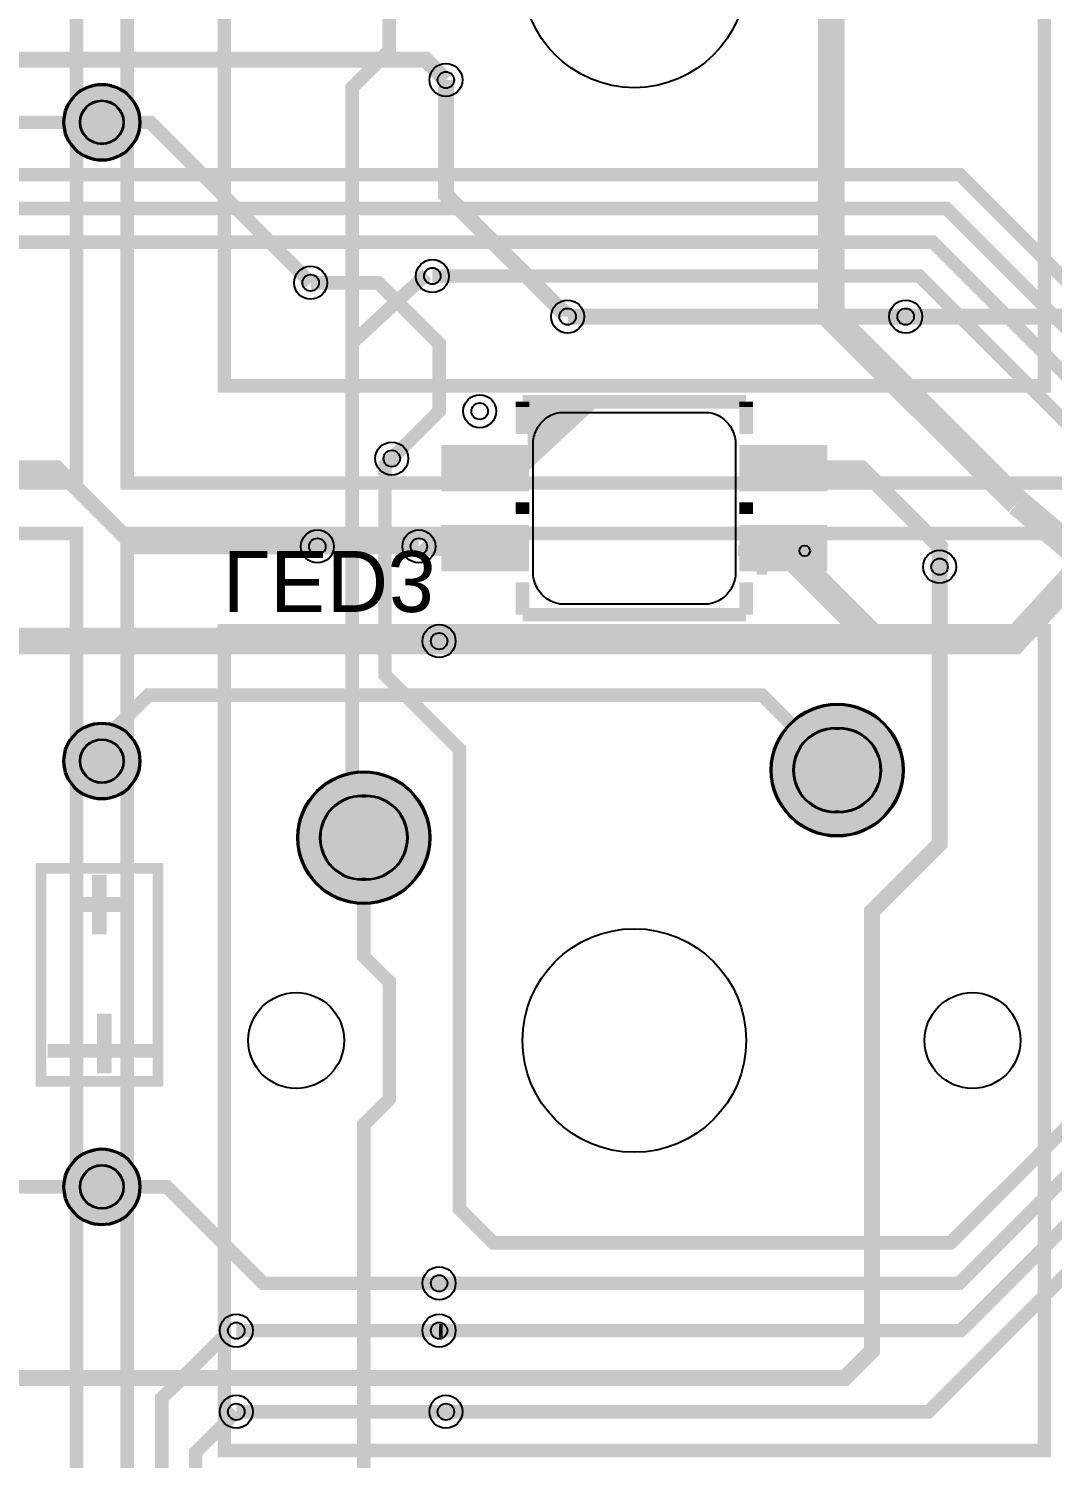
# Model space of a CAD drawing. Header units: millimetres. Extents: x 0 to 100, y 0 to 92.
# Drawn here: x 61.12 to 80.35, y 47.15 to 74.01 of the extents above; entities that cross this region are included whole.
import ezdxf

# ---------------------------------------------------------------- set-up
doc = ezdxf.new("R2010")
doc.units = ezdxf.units.MM
for name, color, linetype, true_color in [('BottomLayer', 7, 'Continuous', 0x0000ff), ('BottomPasteMaskLayer', 7, 'Continuous', 0x800000), ('BottomSilkLayer', 7, 'Continuous', 0x66cc33), ('BottomSolderMaskLayer', 7, 'Continuous', 0xaa00ff), ('Document', 7, 'Continuous', 0xffffff), ('Hole', 7, 'Continuous', 0x222222), ('Multi-Layer', 7, 'Continuous', 0xc0c0c0), ('TopLayer', 7, 'Continuous', 0xff0000), ('TopSilkLayer', 7, 'Continuous', 0xffcc00), ('TopSolderMaskLayer', 7, 'Continuous', 0x800080)]:
    doc.layers.add(name, color=color, linetype=linetype, true_color=true_color)
doc.styles.get("Standard").update_dxf_attribs({"font": 'arial.ttf'})

msp = doc.modelspace()

# ---------------------------------------------------------------- hatches: boundary and pattern name
at = {"layer": 'BottomLayer'}
for points in [[(70.499872999746, 65.34000508001009), (68.89987299974587, 65.34000508001009), (68.89987299974587, 66.16002032004064), (70.499872999746, 66.16002032004064)], [(76.09987299974591, 65.34000508001009), (74.499872999746, 65.34000508001009), (74.499872999746, 66.16002032004064), (76.09987299974591, 66.16002032004064)], [(70.499872999746, 63.839979679959356), (68.89987299974587, 63.839979679959356), (68.89987299974587, 64.6599949199898), (70.499872999746, 64.6599949199898)], [(76.09987299974591, 63.839979679959356), (74.499872999746, 63.839979679959356), (74.499872999746, 64.6599949199898), (76.09987299974591, 64.6599949199898)]]:
    msp.add_hatch(color=256, dxfattribs=at).paths.add_polyline_path(points)
at = {"layer": 'BottomPasteMaskLayer'}
for points in [[(70.499872999746, 65.34000508001009), (68.89987299974587, 65.34000508001009), (68.89987299974587, 66.16002032004064), (70.499872999746, 66.16002032004064)], [(76.09987299974591, 65.34000508001009), (74.499872999746, 65.34000508001009), (74.499872999746, 66.16002032004064), (76.09987299974591, 66.16002032004064)], [(70.499872999746, 63.839979679959356), (68.89987299974587, 63.839979679959356), (68.89987299974587, 64.6599949199898), (70.499872999746, 64.6599949199898)], [(76.09987299974591, 63.839979679959356), (74.499872999746, 63.839979679959356), (74.499872999746, 64.6599949199898), (76.09987299974591, 64.6599949199898)]]:
    msp.add_hatch(color=256, dxfattribs=at).paths.add_polyline_path(points)
at = {"layer": 'BottomSilkLayer'}
msp.add_hatch(color=256, dxfattribs=at).paths.add_polyline_path([(70.3998729997461, 66.60000000000002), (70.3998729997461, 67), (70.69987299974605, 67)])
at = {"layer": 'BottomSolderMaskLayer'}
for points in [[(61.775127000253995, 72.24993649987289, 1), (63.225127000254, 72.24993649987289, 1)], [(70.52488252557146, 65.31499485700692), (68.87486982554606, 65.31499485700692), (68.87486982554606, 66.18502434625918), (70.52488252557146, 66.18502434625918)], [(76.12487617394595, 65.31499485700692), (74.47486347392032, 65.31499485700692), (74.47486347392032, 66.18502434625918), (76.12487617394595, 66.18502434625918)], [(70.52488252557146, 63.81497565374093), (68.87486982554606, 63.81497565374093), (68.87486982554606, 64.68500514299296), (70.52488252557146, 64.68500514299296)], [(76.12487617394595, 63.81497565374093), (74.47486347392032, 63.81497565374093), (74.47486347392032, 64.68500514299296), (76.12487617394595, 64.68500514299296)], [(75.0597282194565, 60.080010160020265, 1), (77.56054102108212, 60.080010160020265, 1)], [(61.775127000253995, 60.249936499873, 1), (63.225127000254, 60.249936499873, 1)], [(66.16971043942092, 58.8100076200152, 1), (68.67052324104654, 58.8100076200152, 1)], [(61.775127000253995, 52.249936499873, 1), (63.225127000254, 52.249936499873, 1)]]:
    msp.add_hatch(color=256, dxfattribs=at).paths.add_polyline_path(points)
at = {"layer": 'Document'}
for points in [[(70.499872999746, 65.69999999999993), (71.8998729997461, 67), (70.499872999746, 67)], [(69.999872999746, 65.60002540005075), (69.19987299974605, 65.60002540005075), (69.19987299974605, 65.8000254000508), (70.09987299974591, 65.8000254000508), (70.09987299974591, 65.70002540005078), (70.09987299974591, 65.60002540005075)], [(74.99987299974623, 64.55001270002538), (74.99987299974623, 63.75001270002531), (74.79987299974619, 63.75001270002531), (74.79987299974619, 64.65001270002529), (74.8998729997461, 64.65001270002529), (74.99987299974623, 64.65001270002529)], [(75.2498602997207, 64.10002540005075), (74.44986029972051, 64.10002540005075), (74.44986029972051, 64.30002540005069), (75.3498602997206, 64.30002540005069), (75.3498602997206, 64.20002540005078), (75.3498602997206, 64.10002540005075)], [(62.592913385826705, 57.27701295402585), (62.592964185928395, 58.116992633985205), (62.312954025908084, 58.11704343408678), (62.312954025908084, 57.27701295402585), (62.31292862585724, 56.997028194056384), (62.592964185928395, 56.997028194056384)], [(62.17287274574551, 57.417018034036005), (63.012928625857285, 57.417018034036005), (63.01290322580644, 57.697002794005584), (62.17289814579635, 57.69702819405643), (61.89291338582689, 57.697002794005584), (61.892938785877504, 57.417018034036005)], [(62.4068326136653, 55.22303784607573), (62.40678181356361, 54.38305816611626), (62.68679197358392, 54.38300736601468), (62.68679197358392, 55.22303784607573), (62.68681737363477, 55.50302260604519), (62.40678181356361, 55.50302260604519)]]:
    msp.add_hatch(color=256, dxfattribs=at).paths.add_polyline_path(points)
at = {"layer": 'Multi-Layer'}
for points in [[(61.800127000253994, 72.24993649987289, 1), (63.200127000254, 72.24993649987289, 1)], [(75.0851282702566, 60.080010160020265, 1), (77.53514097028201, 60.080010160020265, 1)], [(61.800127000253994, 60.249936499873, 1), (63.200127000254, 60.249936499873, 1)], [(66.19511049022103, 58.8100076200152, 1), (68.64512319024644, 58.8100076200152, 1)], [(61.800127000253994, 52.249936499873, 1), (63.200127000254, 52.249936499873, 1)]]:
    msp.add_hatch(color=256, dxfattribs=at).paths.add_polyline_path(points)
at = {"layer": 'TopSolderMaskLayer'}
for points in [[(61.775127000253995, 72.24993649987289, 1), (63.225127000254, 72.24993649987289, 1)], [(75.0597282194565, 60.080010160020265, 1), (77.56054102108212, 60.080010160020265, 1)], [(61.775127000253995, 60.249936499873, 1), (63.225127000254, 60.249936499873, 1)], [(66.16971043942092, 58.8100076200152, 1), (68.67052324104654, 58.8100076200152, 1)], [(61.775127000253995, 52.249936499873, 1), (63.225127000254, 52.249936499873, 1)]]:
    msp.add_hatch(color=256, dxfattribs=at).paths.add_polyline_path(points)

# ---------------------------------------------------------------- linework, layer by layer
at = {"layer": 'BottomLayer'}
for points, const_width in [([(81.75006350012723, 85.61849123698244), (80.01270002540014, 85.61849123698244), (78.10515621031254, 83.71348742697478), (78.10515621031254, 78.3794767589535), (76.20015240030489, 76.47447294894585), (76.20015240030489, 68.60045720091432), (79.70000000000005, 65.09999999999991)], 0.5), ([(67.20091440182887, 58.69951739903479), (67.20091440182887, 72.90068580137165), (67.8943357886717, 73.59410718821425), (67.8943357886717, 76.20523241046476), (67.41935483870975, 76.6802133604267), (67.41935483870975, 78.80873761747523)], 0.25400050800101603), ([(71.24676149352285, 68.59989839979676), (71.24676149352285, 68.60040640081274), (68.96101092202184, 70.88615697231387), (68.96101092202184, 73.04516129032254)], 0.30000000000000004), ([(62.499872999746, 72.24998729997446), (63.40586741173479, 72.24998729997446), (66.42100584201171, 69.23489966979935)], 0.25400050800101603), ([(81.74996189992362, 70.3806959613919), (81.74996189992362, 68.59989839979676), (77.5967741935483, 68.59989839979676)], 0.30000000000000004), ([(68.59999999999991, 69.39997459994913), (67.20287020574028, 68.1073914147828)], 0.25400050800101603), ([(55.29992379984765, 65.75008890017773), (61.650800101600225, 65.75008890017773), (63.11887223774443, 64.28201676403353), (66.54787909575816, 64.28201676403353)], 0.30000000000000004), ([(67.94500889001779, 65.93289306578606), (67.81788163576334, 65.80576581153161), (67.81788163576334, 61.86926593853184), (69.21501143002297, 60.47213614427221), (69.21501143002297, 51.83611887223765), (69.85001270002545, 51.20111760223506), (78.44287528575069, 51.20111760223506), (86.58613157226318, 59.34439928879851)], 0.25400050800101603), ([(75.30086360172731, 65.75026670053342), (76.76395732791457, 65.75026670053342), (78.232029464059, 64.28214376428741), (78.232029464059, 63.90114300228595)], 0.30000000000000004), ([(79.70000000000005, 65.09999999999991), (81, 63.999999999999886), (81.02616205232403, 60.09144018288032)], 0.5), ([(75.29997459994934, 64.24996189992373), (77.04587249174506, 62.504013208026436), (77.26725933451871, 62.504013208026436)], 0.5), ([(68.45288290576582, 64.28201676403353), (68.48501397002792, 64.24996189992373), (69.69982219964436, 64.24996189992373)], 0.30000000000000004), ([(78.74003048006102, 62.50414020828032), (79.62903225806463, 62.50414020828032), (81, 63.999999999999886)], 0.5), ([(78.73990347980703, 62.504013208026436), (68.83401066802139, 62.50414020828032)], 0.5), ([(67.41935483870975, 38.81127762255528), (67.41935483870975, 53.41884683769365), (67.89941579883157, 53.89890779781547), (67.89941579883157, 56.101092202184304), (67.41935483870975, 56.58115316230635), (67.41935483870975, 58.81127762255517)], 0.25400050800101603), ([(87.0458978917959, 58.884632969265795), (78.60038100076213, 50.43911607823202), (68.83401066802139, 50.43911607823202)], 0.25400050800101603), ([(68.83401066802139, 49.549987299974646), (78.6306324612649, 49.549987299974646), (87.5055372110744, 58.4248666497333)], 0.25400050800101603), ([(68.96101092202184, 48.02611125222245), (78.02603505207026, 48.02611125222245), (87.96515113030227, 57.965252730505426)], 0.25400050800101603), ([(62.49926339852664, 32.250114300228574), (63.37287274574555, 32.278028956057824), (63.62687325374645, 32.53202946405884), (63.62700025400045, 48.28011176022346), (64.76987553975096, 49.42298704597408)], 0.25400050800101603), ([(62.49926339852664, 12.250114300228574), (63.538074676149336, 12.250114300228574), (64.26200152400315, 12.974041148082165), (64.26200152400315, 47.26410972821941), (65.02400304800608, 48.02611125222245)], 0.25400050800101603)]:
    msp.add_lwpolyline(points, dxfattribs=dict(at, const_width=const_width))
at = {"layer": 'BottomSilkLayer', "const_width": 0.25400050800101603}
for points in [[(70.3992887985778, 66.52146304292603), (70.87934975869939, 66.99898399796803), (70.95808991617992, 66.99898399796803)], [(74.59987299974614, 67), (70.3998729997461, 67)], [(70.3998729997461, 66.89999999999998), (70.3998729997461, 67)], [(70.3998729997461, 66.39116078232155), (70.3998729997461, 66.89999999999998)], [(74.59987299974614, 66.89999999999998), (74.59987299974614, 67)], [(74.59987299974614, 66.39116078232155), (74.59987299974614, 66.89999999999998)], [(70.3998729997461, 64.8911353822707), (70.3998729997461, 65.10886461772918)], [(74.59987299974614, 64.8911353822707), (74.59987299974614, 65.10886461772918)], [(70.3998729997461, 63), (70.3998729997461, 63.60883921767834)], [(74.59987299974614, 63), (74.59987299974614, 63.60883921767834)], [(70.3998729997461, 63), (74.59987299974614, 63)], [(61.48387096774195, 54.80500381000763), (63.515875031750056, 54.80500381000763)]]:
    msp.add_lwpolyline(points, dxfattribs=at)
at = {"layer": 'BottomSilkLayer', "const_width": 0.2}
msp.add_lwpolyline([(61.3568707137415, 58.234010668021256), (61.3568707137415, 54.234010668021256), (63.55676911353817, 54.234010668021256), (63.55676911353817, 58.234010668021256), (61.3568707137415, 58.234010668021256)], close=True, dxfattribs=at)
at = {"layer": 'BottomSolderMaskLayer'}
for points in [[(76.34941358804213, 60.8710859782937), (76.27031119155708, 60.8710859782937)], [(67.45942173471781, 59.60108343828863), (67.3802934115215, 59.60108343828863)], [(76.34941358804213, 59.28893434174683), (76.27031119155708, 59.28893434174683)], [(67.45942173471781, 58.018931801741765), (67.3802934115215, 58.018931801741765)]]:
    msp.add_lwpolyline(points, close=True, dxfattribs=at)
for centre, radius in [((62.500127000254, 72.24993649987289), 0.7250000000000001), ((62.499872999746, 72.25001270002542), 0.41428571428571437), ((76.31013462026931, 60.080010160020265), 1.2504064008128017), ((62.500127000254, 60.249936499873), 0.7250000000000001), ((62.499872999746, 60.25001270002531), 0.41428571428571437), ((67.42011684023373, 58.8100076200152), 1.2504064008128017), ((62.500127000254, 52.249936499873), 0.7250000000000001), ((62.499872999746, 52.25001270002531), 0.41428571428571437)]:
    msp.add_circle(centre, radius, dxfattribs=at)
for centre, start, end in [((76.27031119155708, 60.080010160020265), 90, 270), ((76.34941358804213, 60.080010160020265), 270, 90), ((67.3802934115215, 58.8100076200152), 90, 270), ((67.45942173471781, 58.8100076200152), 270, 90)]:
    msp.add_arc(centre, 0.7910758182734318, start, end, dxfattribs=at)
at = {"layer": 'Document', "const_width": 0.25400050800101603}
for points in [[(42.97485394970795, 84.52501905003805), (62.02489204978406, 84.52501905003805), (62.02489204978406, 65.47498094996183), (42.97485394970795, 65.47498094996183), (42.97485394970795, 84.52501905003805)], [(62.97485394970795, 84.52501905003805), (82.02489204978406, 84.52501905003805), (82.02489204978406, 65.47498094996183), (62.97485394970795, 65.47498094996183), (62.97485394970795, 84.52501905003805)], [(42.97485394970795, 64.52501905003805), (62.02489204978406, 64.52501905003805), (62.02489204978406, 45.47498094996183), (42.97485394970795, 45.47498094996183), (42.97485394970795, 64.52501905003805)], [(62.97485394970795, 64.52501905003805), (82.02489204978406, 64.52501905003805), (82.02489204978406, 45.47498094996183), (62.97485394970795, 45.47498094996183), (62.97485394970795, 64.52501905003805)]]:
    msp.add_lwpolyline(points, close=True, dxfattribs=at)
at = {"layer": 'Document'}
msp.add_circle((75.70002540005089, 64.19989839979678), 0.10007620015240032, dxfattribs=at)
at = {"layer": 'Hole'}
for centre in [(68.96113792227584, 73.04495808991612), (66.4211328422657, 69.23495046990092), (68.70713741427494, 69.36195072390137), (71.24688849377685, 68.59994919989833), (77.5969011938023, 68.59994919989833), (69.59613919227832, 66.82194564389124), (67.94513589027179, 65.93294386588764), (66.54813309626616, 64.28194056388111), (68.45313690627381, 64.28194056388111), (78.231902463805, 63.90093980187953), (68.83413766827539, 62.503937007874015), (68.83413766827539, 50.43916687833382), (65.02413004826008, 49.55016510033022), (68.83413766827539, 49.55016510033022), (65.02413004826008, 48.02616205232414), (68.96113792227584, 48.02616205232414)]:
    msp.add_circle(centre, 0.15499110998222, dxfattribs=at)
at = {"layer": 'Multi-Layer'}
for points in [[(70.59987299974591, 66.19999999999993), (70.60042423298432, 66.23542600909116), (70.60306551655276, 66.27075771722036), (70.6077876403981, 66.30587192409723), (70.61457413865833, 66.34064618785055), (70.62340134707847, 66.37495925197663), (70.63423848552634, 66.40869146815749), (70.64704776532267, 66.44172521346911), (70.66178452100735, 66.47394530052827), (70.67839736608767, 66.50523937914636), (70.69682837221944, 66.53549832809006), (70.71701327120263, 66.56461663558298), (70.73888167908012, 66.59249276722119), (70.76235734156603, 66.61902952001935), (70.78735839993942, 66.64413436135385), (70.81379767648309, 66.6677197516209), (70.84158297847011, 66.68970344948332), (70.8706174196343, 66.710008798643), (70.90079975801041, 66.72856499513819), (70.93202474895975, 66.74530733423433), (70.96418351215584, 66.76017743604734), (70.9971639112432, 66.77312344911127), (71.03085094485505, 66.78410023118283), (71.0651271476172, 66.79306950665045), (71.09987299974591, 66.79999999999995), (73.8998729997461, 66.79999999999995), (73.9346188518748, 66.79306950665045), (73.96889505463696, 66.78410023118283), (74.0025820882488, 66.77312344911127), (74.03556248733616, 66.76017743604734), (74.06772125053226, 66.74530733423433), (74.0989462414816, 66.72856499513819), (74.1291285798577, 66.710008798643), (74.15816302102189, 66.68970344948332), (74.18594832300892, 66.6677197516209), (74.21238759955259, 66.64413436135385), (74.23738865792575, 66.61902952001935), (74.26086432041166, 66.59249276722119), (74.28273272828937, 66.56461663558298), (74.30291762727256, 66.53549832809006), (74.32134863340434, 66.50523937914636), (74.33796147848466, 66.47394530052827), (74.35269823416911, 66.44172521346911), (74.36550751396544, 66.40869146815749), (74.37634465241354, 66.37495925197663), (74.38517186083368, 66.34064618785055), (74.3919583590939, 66.30587192409723), (74.39668048293925, 66.27075771722036), (74.39932176650746, 66.23542600909116), (74.3998729997461, 66.19999999999993), (74.3998729997461, 66.19999999999993), (74.3998729997461, 63.79999999999984), (74.39932176650746, 63.764573990908616), (74.39668048293925, 63.72924228277952), (74.3919583590939, 63.69412807590254), (74.38517186083368, 63.65935381214922), (74.37634465241354, 63.62504074802325), (74.36550751396544, 63.59130853184229), (74.35269823416911, 63.55827478653066), (74.33796147848466, 63.5260546994715), (74.32134863340434, 63.49476062085341), (74.30291762727256, 63.464501671909716), (74.28273272828937, 63.43538336441679), (74.26086432041166, 63.407507232778585), (74.23738865792575, 63.38097047998042), (74.21238759955259, 63.35586563864592), (74.18594832300892, 63.33228024837888), (74.15816302102189, 63.31029655051634), (74.1291285798577, 63.28999120135677), (74.0989462414816, 63.27143500486159), (74.06772125053226, 63.25469266576545), (74.03556248733616, 63.23982256395243), (74.0025820882488, 63.226876550888505), (73.96889505463696, 63.21589976881694), (73.9346188518748, 63.20693049334943), (73.8998729997461, 63.19999999999993), (71.09987299974591, 63.19999999999993), (71.0651271476172, 63.20693049334943), (71.03085094485505, 63.21589976881694), (70.9971639112432, 63.226876550888505), (70.96418351215584, 63.23982256395243), (70.93202474895975, 63.25469266576545), (70.90079975801041, 63.27143500486159), (70.8706174196343, 63.28999120135677), (70.84158297847011, 63.310296550516455), (70.81379767648309, 63.33228024837888), (70.78735839993942, 63.35586563864592), (70.76235734156603, 63.38097047998042), (70.73888167908012, 63.407507232778585), (70.71701327120263, 63.43538336441679), (70.69682837221944, 63.464501671909716), (70.67839736608767, 63.49476062085341), (70.66178452100735, 63.5260546994715), (70.64704776532267, 63.55827478653066), (70.63423848552634, 63.59130853184229), (70.62340134707847, 63.62504074802325), (70.61457413865833, 63.65935381214922), (70.6077876403981, 63.69412807590254), (70.60306551655276, 63.72924228277952), (70.60042423298432, 63.764573990908616), (70.59987299974591, 63.79999999999984)], [(76.34861569723148, 60.85501651003297), (76.2711201422403, 60.85501651003297)], [(67.45862331724675, 59.5850139700279), (67.38110236220473, 59.5850139700279)], [(76.34861569723148, 59.30500381000756), (76.2711201422403, 59.30500381000756)], [(67.45862331724675, 58.035001270002496), (67.38110236220473, 58.035001270002496)]]:
    msp.add_lwpolyline(points, close=True, dxfattribs=at)
for centre, radius in [((72.500127000254, 75), 2.1), ((68.96113792227584, 73.04495808991612), 0.31000762001524007), ((62.500127000254, 72.24993649987289), 0.7000000000000001), ((62.499872999746, 72.25001270002542), 0.4), ((68.70713741427494, 69.36195072390137), 0.31000762001524007), ((66.4211328422657, 69.23495046990092), 0.31000762001524007), ((71.24688849377685, 68.59994919989833), 0.31000762001524007), ((77.5969011938023, 68.59994919989833), 0.31000762001524007), ((69.59613919227832, 66.82194564389124), 0.31000762001524007), ((67.94513589027179, 65.93294386588764), 0.31000762001524007), ((66.54813309626616, 64.28194056388111), 0.31000762001524007), ((68.45313690627381, 64.28194056388111), 0.31000762001524007), ((78.231902463805, 63.90093980187953), 0.31000762001524007), ((68.83413766827539, 62.503937007874015), 0.31000762001524007), ((76.31013462026931, 60.080010160020265), 1.2250063500127002), ((62.500127000254, 60.249936499873), 0.7000000000000001), ((62.499872999746, 60.25001270002531), 0.4), ((67.42011684023373, 58.8100076200152), 1.2250063500127002), ((72.500127000254, 54.999999999999886), 2.1), ((66.15011430022855, 54.999999999999886), 0.9000000000000001), ((78.85013970027944, 54.999999999999886), 0.9000000000000001), ((62.500127000254, 52.249936499873), 0.7000000000000001), ((62.499872999746, 52.25001270002531), 0.4), ((68.83413766827539, 50.43916687833382), 0.31000762001524007), ((65.02413004826008, 49.55016510033022), 0.31000762001524007), ((68.83413766827539, 49.55016510033022), 0.31000762001524007), ((65.02413004826008, 48.02616205232414), 0.31000762001524007), ((68.96113792227584, 48.02616205232414), 0.31000762001524007)]:
    msp.add_circle(centre, radius, dxfattribs=at)
for centre, start, end in [((76.2711201422403, 60.080010160020265), 90, 270), ((76.34861569723148, 60.080010160020265), 270, 90), ((67.38110236220473, 58.8100076200152), 90, 270), ((67.45862331724675, 58.8100076200152), 270, 90)]:
    msp.add_arc(centre, 0.7750063500127001, start, end, dxfattribs=at)
at = {"layer": 'TopLayer'}
for points, const_width in [([(68.96088392176785, 73.04503429006854), (68.57988315976627, 73.42603505207012), (59.81686563373114, 73.42603505207012)], 0.30000000000000004), ([(42.49982219964431, 72.24998729997446), (62.499872999746, 72.24998729997446)], 0.25400050800101603), ([(8.762890525781131, 71.26703073406145), (74.29476758953524, 71.26690373380745), (78.61303022606035, 71.26690373380745), (85.47091694183382, 64.40901701803398)], 0.25400050800101603), ([(85.47078994157982, 63.52014224028437), (78.35890271780545, 70.63202946405897), (28.828930657861292, 70.63202946405897)], 0.25400050800101603), ([(85.47078994157982, 62.63088646177289), (78.10464820929633, 69.99702819405638), (48.76784353568701, 69.99702819405638)], 0.25400050800101603), ([(66.42100584201171, 69.23515367030723), (67.69100838201666, 69.23515367030723), (68.83401066802139, 68.09215138430272), (68.83401066802139, 66.82214884429754), (67.94500889001779, 65.93314706629405)], 0.25400050800101603), ([(85.47091694183382, 61.742011684023396), (77.85090170180342, 69.3620269240538), (68.70688341376672, 69.3620269240538)], 0.25400050800101603), ([(77.5967741935483, 68.59989839979676), (71.24676149352285, 68.59989839979676)], 0.30000000000000004), ([(66.54787909575816, 64.28201676403353), (68.45288290576582, 64.28201676403353)], 0.30000000000000004), ([(78.23177546355078, 63.900889001777955), (78.23177546355078, 58.693878587757126), (76.96189992379982, 57.42400304800606), (76.96189992379982, 49.16898653797307), (76.45402590805179, 48.661112522224926), (8.762890525781131, 48.661112522224926)], 0.30000000000000004), ([(67.05588011176019, 62.504013208026436), (17.39903479806958, 62.504013208026436)], 0.5), ([(68.83401066802139, 62.50388620777244), (66.29400558801126, 62.50388620777244)], 0.5), ([(62.49926339852664, 60.25113030226055), (62.49926339852664, 60.61440182880358), (63.37299974599955, 61.488138176276266), (74.90210820421657, 61.488138176276266), (76.3092964185928, 60.080975361950664)], 0.25400050800101603), ([(42.49982219964431, 52.24998729997458), (62.499872999746, 52.24998729997458)], 0.25400050800101603), ([(68.83401066802139, 50.43911607823202), (65.5320040640081, 50.43911607823202), (63.721005842011664, 52.250114300228574), (62.49926339852664, 52.250114300228574)], 0.25400050800101603), ([(65.02400304800608, 49.55011430022853), (68.83401066802139, 49.55011430022853)], 0.25400050800101603), ([(68.83401066802139, 49.55006350012695), (68.89738379476762, 49.55006350012695)], 0.25400050800101603), ([(65.02400304800608, 48.02611125222245), (68.96101092202184, 48.02611125222245)], 0.25400050800101603)]:
    msp.add_lwpolyline(points, dxfattribs=dict(at, const_width=const_width))
at = {"layer": 'TopSilkLayer', "const_width": 0.25400050800101603}
for points in [[(64.79984759969534, 82.70002540005078), (80.1998983997969, 82.70002540005078), (80.1998983997969, 67.29997459994922), (64.79984759969534, 67.29997459994922), (64.79984759969534, 82.70002540005078)], [(64.79984759969534, 62.70002540005078), (80.1998983997969, 62.70002540005078), (80.1998983997969, 47.29997459994911), (64.79984759969534, 47.29997459994911), (64.79984759969534, 62.70002540005078)]]:
    msp.add_lwpolyline(points, close=True, dxfattribs=at)
at = {"layer": 'TopSolderMaskLayer'}
for points in [[(76.34941358804213, 60.8710859782937), (76.27031119155708, 60.8710859782937)], [(67.45942173471781, 59.60108343828863), (67.3802934115215, 59.60108343828863)], [(76.34941358804213, 59.28893434174683), (76.27031119155708, 59.28893434174683)], [(67.45942173471781, 58.018931801741765), (67.3802934115215, 58.018931801741765)]]:
    msp.add_lwpolyline(points, close=True, dxfattribs=at)
for centre, radius in [((62.500127000254, 72.24993649987289), 0.7250000000000001), ((62.499872999746, 72.25001270002542), 0.41428571428571437), ((76.31013462026931, 60.080010160020265), 1.2504064008128017), ((62.500127000254, 60.249936499873), 0.7250000000000001), ((62.499872999746, 60.25001270002531), 0.41428571428571437), ((67.42011684023373, 58.8100076200152), 1.2504064008128017), ((62.500127000254, 52.249936499873), 0.7250000000000001), ((62.499872999746, 52.25001270002531), 0.41428571428571437)]:
    msp.add_circle(centre, radius, dxfattribs=at)
for centre, start, end in [((76.27031119155708, 60.080010160020265), 90, 270), ((76.34941358804213, 60.080010160020265), 270, 90), ((67.3802934115215, 58.8100076200152), 90, 270), ((67.45942173471781, 58.8100076200152), 270, 90)]:
    msp.add_arc(centre, 0.7910758182734318, start, end, dxfattribs=at)

# ---------------------------------------------------------------- texts
at = {"layer": 'BottomSilkLayer', "text_generation_flag": 2}
msp.add_text('LED3', height=1.143002286004572, rotation=180, dxfattribs=at).set_placement((64.77012954025918, 64.1940563881127))

doc.saveas('drawing.dxf')
